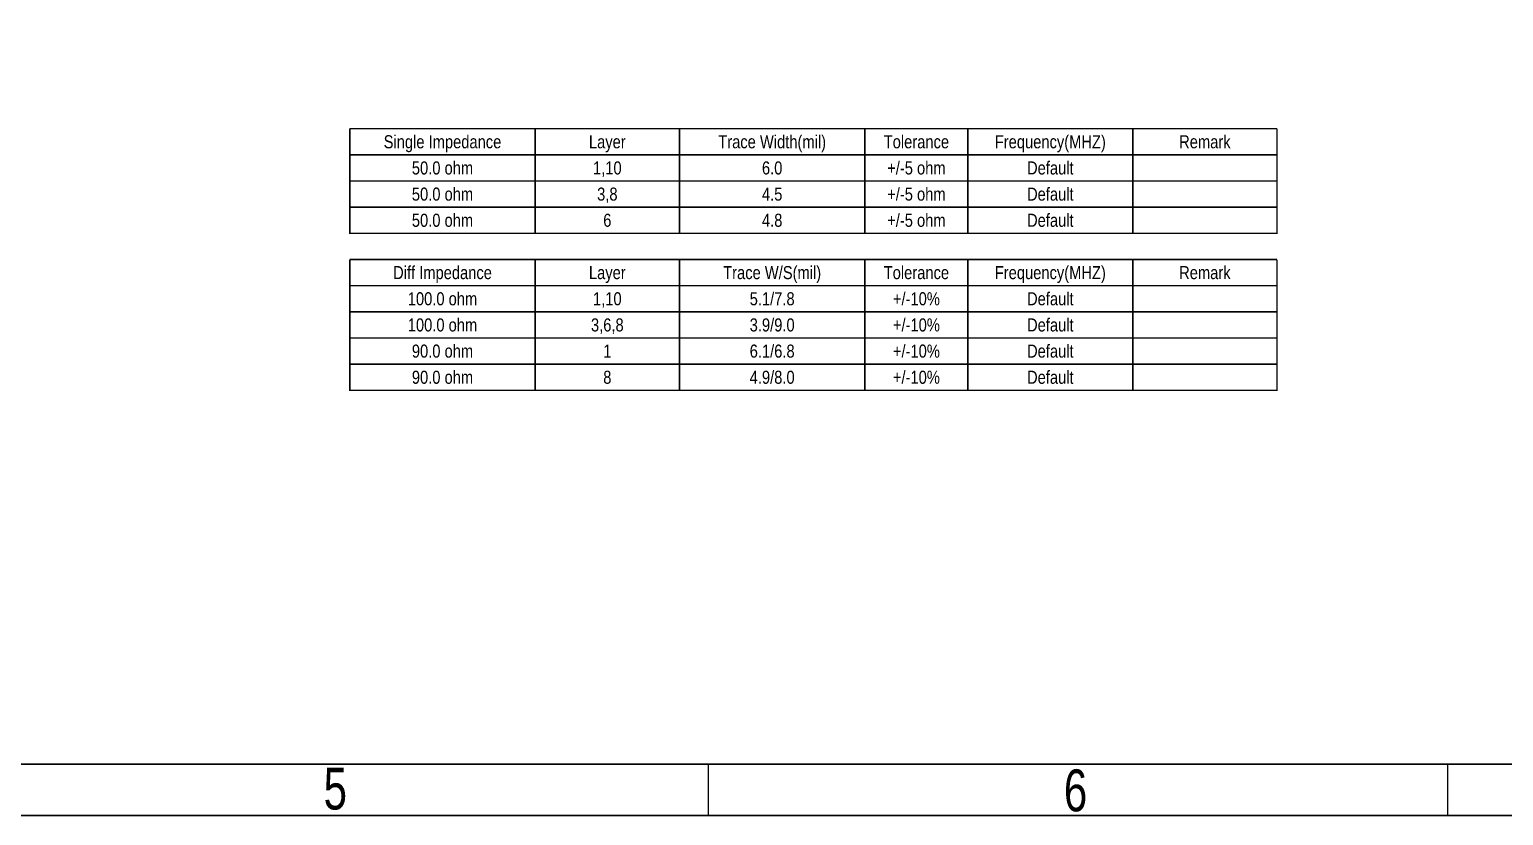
# Model space of a CAD drawing. Extents: x -57 to 527, y -107 to 303.
# Drawn here: x 240.7 to 383.8, y -106.7 to -30.4 of the extents above; entities that cross this region are included whole.
import ezdxf
from ezdxf.enums import TextEntityAlignment as Align

# ---------------------------------------------------------------- set-up
doc = ezdxf.new("R2010")
doc.units = 0
doc.header["$MEASUREMENT"] = 0
doc.layers.add('BOARD_GEOMETRY_DIMENSION', color=2, linetype='CONTINUOUS')
doc.layers.add('BOARD_GEOMETRY_SILKSCREEN_B', color=1, linetype='CONTINUOUS')

msp = doc.modelspace()

# ---------------------------------------------------------------- linework, layer by layer
at = {"layer": 'BOARD_GEOMETRY_DIMENSION'}
for points in [[(-57.15, -106.68), (526.849848, -106.68), (526.849848, 303.320196), (-57.15, 303.320196), (-57.15, -106.68)], [(-52.15001, -101.68001), (521.849858, -101.68001)], [(306.599844, -106.68), (306.599844, -101.68001)], [(378.350018, -106.68), (378.350018, -101.68001)]]:
    msp.add_lwpolyline(points, dxfattribs=at)
for points in [[(271.78, -40.005, 0.1524, 0.1524, 0), (271.78, -42.545, 0.1524, 0.1524, 0), (361.77982, -42.545, 0.1524, 0.1524, 0), (361.77982, -40.005, 0.1524, 0.1524, 0)], [(271.78, -40.005, 0.1524, 0.1524, 0), (361.77982, -40.005, 0.1524, 0.1524, 0)], [(289.779964, -40.005, 0.1524, 0.1524, 0), (289.779964, -42.545, 0.1524, 0.1524, 0)], [(303.779936, -40.005, 0.1524, 0.1524, 0), (303.779936, -42.545, 0.1524, 0.1524, 0)], [(321.7799, -40.005, 0.1524, 0.1524, 0), (321.7799, -42.545, 0.1524, 0.1524, 0)], [(331.77988, -40.005, 0.1524, 0.1524, 0), (331.77988, -42.545, 0.1524, 0.1524, 0)], [(347.779848, -40.005, 0.1524, 0.1524, 0), (347.779848, -42.545, 0.1524, 0.1524, 0)], [(271.78, -42.545, 0.1524, 0.1524, 0), (271.78, -45.085, 0.1524, 0.1524, 0), (361.77982, -45.085, 0.1524, 0.1524, 0), (361.77982, -42.545, 0.1524, 0.1524, 0)], [(289.779964, -42.545, 0.1524, 0.1524, 0), (289.779964, -45.085, 0.1524, 0.1524, 0)], [(303.779936, -42.545, 0.1524, 0.1524, 0), (303.779936, -45.085, 0.1524, 0.1524, 0)], [(321.7799, -42.545, 0.1524, 0.1524, 0), (321.7799, -45.085, 0.1524, 0.1524, 0)], [(331.77988, -42.545, 0.1524, 0.1524, 0), (331.77988, -45.085, 0.1524, 0.1524, 0)], [(347.779848, -42.545, 0.1524, 0.1524, 0), (347.779848, -45.085, 0.1524, 0.1524, 0)], [(271.78, -45.085, 0.1524, 0.1524, 0), (271.78, -47.625, 0.1524, 0.1524, 0), (361.77982, -47.625, 0.1524, 0.1524, 0), (361.77982, -45.085, 0.1524, 0.1524, 0)], [(289.779964, -45.085, 0.1524, 0.1524, 0), (289.779964, -47.625, 0.1524, 0.1524, 0)], [(303.779936, -45.085, 0.1524, 0.1524, 0), (303.779936, -47.625, 0.1524, 0.1524, 0)], [(321.7799, -45.085, 0.1524, 0.1524, 0), (321.7799, -47.625, 0.1524, 0.1524, 0)], [(331.77988, -45.085, 0.1524, 0.1524, 0), (331.77988, -47.625, 0.1524, 0.1524, 0)], [(347.779848, -45.085, 0.1524, 0.1524, 0), (347.779848, -47.625, 0.1524, 0.1524, 0)], [(271.78, -47.625, 0.1524, 0.1524, 0), (271.78, -50.165, 0.1524, 0.1524, 0), (361.77982, -50.165, 0.1524, 0.1524, 0), (361.77982, -47.625, 0.1524, 0.1524, 0)], [(289.779964, -47.625, 0.1524, 0.1524, 0), (289.779964, -50.165, 0.1524, 0.1524, 0)], [(303.779936, -47.625, 0.1524, 0.1524, 0), (303.779936, -50.165, 0.1524, 0.1524, 0)], [(321.7799, -47.625, 0.1524, 0.1524, 0), (321.7799, -50.165, 0.1524, 0.1524, 0)], [(331.77988, -47.625, 0.1524, 0.1524, 0), (331.77988, -50.165, 0.1524, 0.1524, 0)], [(347.779848, -47.625, 0.1524, 0.1524, 0), (347.779848, -50.165, 0.1524, 0.1524, 0)], [(271.78, -52.705, 0.1524, 0.1524, 0), (271.78, -55.245, 0.1524, 0.1524, 0), (361.77982, -55.245, 0.1524, 0.1524, 0), (361.77982, -52.705, 0.1524, 0.1524, 0)], [(271.78, -52.705, 0.1524, 0.1524, 0), (361.77982, -52.705, 0.1524, 0.1524, 0)], [(289.779964, -52.705, 0.1524, 0.1524, 0), (289.779964, -55.245, 0.1524, 0.1524, 0)], [(303.779936, -52.705, 0.1524, 0.1524, 0), (303.779936, -55.245, 0.1524, 0.1524, 0)], [(321.7799, -52.705, 0.1524, 0.1524, 0), (321.7799, -55.245, 0.1524, 0.1524, 0)], [(331.77988, -52.705, 0.1524, 0.1524, 0), (331.77988, -55.245, 0.1524, 0.1524, 0)], [(347.779848, -52.705, 0.1524, 0.1524, 0), (347.779848, -55.245, 0.1524, 0.1524, 0)], [(271.78, -55.245, 0.1524, 0.1524, 0), (271.78, -57.785, 0.1524, 0.1524, 0), (361.77982, -57.785, 0.1524, 0.1524, 0), (361.77982, -55.245, 0.1524, 0.1524, 0)], [(289.779964, -55.245, 0.1524, 0.1524, 0), (289.779964, -57.785, 0.1524, 0.1524, 0)], [(303.779936, -55.245, 0.1524, 0.1524, 0), (303.779936, -57.785, 0.1524, 0.1524, 0)], [(321.7799, -55.245, 0.1524, 0.1524, 0), (321.7799, -57.785, 0.1524, 0.1524, 0)], [(331.77988, -55.245, 0.1524, 0.1524, 0), (331.77988, -57.785, 0.1524, 0.1524, 0)], [(347.779848, -55.245, 0.1524, 0.1524, 0), (347.779848, -57.785, 0.1524, 0.1524, 0)], [(271.78, -57.785, 0.1524, 0.1524, 0), (271.78, -60.325, 0.1524, 0.1524, 0), (361.77982, -60.325, 0.1524, 0.1524, 0), (361.77982, -57.785, 0.1524, 0.1524, 0)], [(289.779964, -57.785, 0.1524, 0.1524, 0), (289.779964, -60.325, 0.1524, 0.1524, 0)], [(303.779936, -57.785, 0.1524, 0.1524, 0), (303.779936, -60.325, 0.1524, 0.1524, 0)], [(321.7799, -57.785, 0.1524, 0.1524, 0), (321.7799, -60.325, 0.1524, 0.1524, 0)], [(331.77988, -57.785, 0.1524, 0.1524, 0), (331.77988, -60.325, 0.1524, 0.1524, 0)], [(347.779848, -57.785, 0.1524, 0.1524, 0), (347.779848, -60.325, 0.1524, 0.1524, 0)], [(271.78, -60.325, 0.1524, 0.1524, 0), (271.78, -62.865, 0.1524, 0.1524, 0), (361.77982, -62.865, 0.1524, 0.1524, 0), (361.77982, -60.325, 0.1524, 0.1524, 0)], [(289.779964, -60.325, 0.1524, 0.1524, 0), (289.779964, -62.865, 0.1524, 0.1524, 0)], [(303.779936, -60.325, 0.1524, 0.1524, 0), (303.779936, -62.865, 0.1524, 0.1524, 0)], [(321.7799, -60.325, 0.1524, 0.1524, 0), (321.7799, -62.865, 0.1524, 0.1524, 0)], [(331.77988, -60.325, 0.1524, 0.1524, 0), (331.77988, -62.865, 0.1524, 0.1524, 0)], [(347.779848, -60.325, 0.1524, 0.1524, 0), (347.779848, -62.865, 0.1524, 0.1524, 0)], [(271.78, -62.865, 0.1524, 0.1524, 0), (271.78, -65.405, 0.1524, 0.1524, 0), (361.77982, -65.405, 0.1524, 0.1524, 0), (361.77982, -62.865, 0.1524, 0.1524, 0)], [(289.779964, -62.865, 0.1524, 0.1524, 0), (289.779964, -65.405, 0.1524, 0.1524, 0)], [(303.779936, -62.865, 0.1524, 0.1524, 0), (303.779936, -65.405, 0.1524, 0.1524, 0)], [(321.7799, -62.865, 0.1524, 0.1524, 0), (321.7799, -65.405, 0.1524, 0.1524, 0)], [(331.77988, -62.865, 0.1524, 0.1524, 0), (331.77988, -65.405, 0.1524, 0.1524, 0)], [(347.779848, -62.865, 0.1524, 0.1524, 0), (347.779848, -65.405, 0.1524, 0.1524, 0)]]:
    msp.add_lwpolyline(points, format="xyseb", dxfattribs=at)
at = {"layer": 'BOARD_GEOMETRY_SILKSCREEN_B'}
for points in [[(526.850102, -106.68), (-57.149746, -106.68), (-57.149746, 303.320196), (526.850102, 303.320196), (526.850102, -106.68)], [(521.850112, -101.68001), (-52.149756, -101.68001)], [(306.600098, -106.68), (306.600098, -101.68001)], [(378.350018, -106.68), (378.350018, -101.68001)]]:
    msp.add_lwpolyline(points, dxfattribs=at)

# ---------------------------------------------------------------- texts
at = {"layer": 'BOARD_GEOMETRY_DIMENSION', "width": 0.84}
for s, p in [('Single Impedance', (280.779982, -41.91)), ('Layer', (296.77995, -41.91)), ('Trace Width(mil)', (312.779918, -41.91)), ('Tolerance', (326.77989, -41.91)), ('Frequency(MHZ)', (339.779864, -41.91)), ('Remark', (354.779834, -41.91)), ('50.0 ohm', (280.779982, -44.45)), ('1,10', (296.77995, -44.45)), ('6.0', (312.779918, -44.45)), ('+/-5 ohm', (326.77989, -44.45)), ('Default', (339.779864, -44.45)), ('50.0 ohm', (280.779982, -46.99)), ('3,8', (296.77995, -46.99)), ('4.5', (312.779918, -46.99)), ('+/-5 ohm', (326.77989, -46.99)), ('Default', (339.779864, -46.99)), ('50.0 ohm', (280.779982, -49.53)), ('6', (296.77995, -49.53)), ('4.8', (312.779918, -49.53)), ('+/-5 ohm', (326.77989, -49.53)), ('Default', (339.779864, -49.53)), ('Diff Impedance', (280.779982, -54.61)), ('Layer', (296.77995, -54.61)), ('Trace W/S(mil)', (312.779918, -54.61)), ('Tolerance', (326.77989, -54.61)), ('Frequency(MHZ)', (339.779864, -54.61)), ('Remark', (354.779834, -54.61)), ('100.0 ohm', (280.779982, -57.15)), ('1,10', (296.77995, -57.15)), ('5.1/7.8', (312.779918, -57.15)), ('+/-10%', (326.77989, -57.15)), ('Default', (339.779864, -57.15)), ('100.0 ohm', (280.779982, -59.69)), ('3,6,8', (296.77995, -59.69)), ('3.9/9.0', (312.779918, -59.69)), ('+/-10%', (326.77989, -59.69)), ('Default', (339.779864, -59.69)), ('90.0 ohm', (280.779982, -62.23)), ('1', (296.77995, -62.23)), ('6.1/6.8', (312.779918, -62.23)), ('+/-10%', (326.77989, -62.23)), ('Default', (339.779864, -62.23)), ('90.0 ohm', (280.779982, -64.77)), ('8', (296.77995, -64.77)), ('4.9/8.0', (312.779918, -64.77)), ('+/-10%', (326.77989, -64.77)), ('Default', (339.779864, -64.77))]:
    msp.add_text(s, height=1.27, dxfattribs=at).set_placement(p, align=Align.CENTER)
at = {"layer": 'BOARD_GEOMETRY_DIMENSION', "width": 0.75}
for s, p in [('5', (269.242032, -106.09707)), ('6', (341.09533, -106.26979))]:
    msp.add_text(s, height=4.064, dxfattribs=at).set_placement(p)

doc.saveas('drawing.dxf')
